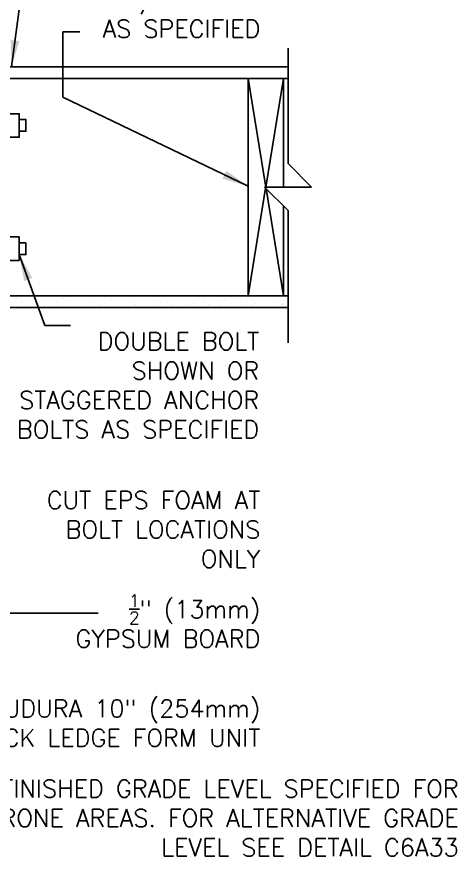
# Model space of a CAD drawing. Header units: inches. Extents: x 141.3 to 203.7, y -55.9 to 20.9.
# Drawn here: x 178.64 to 197.4, y -44.82 to -9.08 of the extents above; entities that cross this region are included whole.
import ezdxf

# ---------------------------------------------------------------- set-up
doc = ezdxf.new("R2010")
doc.units = ezdxf.units.IN
doc.header["$LTSCALE"] = 0.5
doc.header["$MEASUREMENT"] = 0
for name, color, linetype in [('HATCH', 12, 'Continuous'), ('LINE18', 9, 'Continuous'), ('line25', 2, 'Continuous'), ('LINE9', 9, 'Continuous'), ('TEXT', 4, 'Continuous')]:
    doc.layers.add(name, color=color, linetype=linetype)
doc.styles.add('DIM', font='romans.shx', dxfattribs={"width": 0.7})
doc.styles.add('ROMANS', font='romans.shx', dxfattribs={"height": 1.125})
doc.dimstyles.new('ext_12', dxfattribs={"dimscale": 12, "dimtxt": 0.09375, "dimasz": 0.09375, "dimexe": 0.09375, "dimexo": 0.0625, "dimgap": 0.0625, "dimtad": 1, "dimdec": 1, "dimzin": 3, "dimdsep": 46, "dimlunit": 4, "dimtxsty": 'DIM', "dimcen": 0.09, "dimdle": 0.09375, "dimclrt": 4, "dimadec": 0, "dimazin": 0, "dimtfac": 1, "dimtdec": 1, "dimtmove": 2, "dimatfit": 3, "dimfxl": 0, "dimfrac": 2, "dimtolj": 1, "dimtzin": 0, "dimarcsym": 0})

msp = doc.modelspace()

# ---------------------------------------------------------------- linework, layer by layer
at = {"layer": 'HATCH'}
for p, q in [((188.498, -11.708), (189.248, -16.333)), ((189.998, -11.708), (189.248, -16.333)), ((189.24, -16.377), (188.498, -20.958)), ((189.258, -16.394), (189.998, -20.958)), ((178.647, -21.065), (178.647, -21.065)), ((178.699, -20.994), (178.699, -20.994)), ((178.772, -20.991), (178.772, -20.991)), ((178.959, -20.96), (178.959, -20.96)), ((180.081, -20.974), (180.081, -20.974)), ((180.648, -21.082), (180.648, -21.082)), ((181.36, -20.98), (181.36, -20.98)), ((187.902, -21.077), (187.902, -21.077)), ((188.581, -20.987), (188.581, -20.987)), ((178.828, -21.226), (178.828, -21.226)), ((179.039, -21.36), (179.039, -21.36)), ((180.385, -21.223), (180.385, -21.223)), ((180.596, -21.357), (180.596, -21.357)), ((180.74, -21.166), (180.74, -21.166)), ((180.757, -21.443), (180.757, -21.443)), ((181.942, -21.22), (181.942, -21.22)), ((182.066, -21.426), (182.066, -21.426)), ((182.153, -21.354), (182.153, -21.354)), ((182.678, -21.126), (182.678, -21.126)), ((183.345, -21.433), (183.345, -21.433)), ((183.499, -21.217), (183.499, -21.217)), ((183.71, -21.352), (183.71, -21.352)), ((184.679, -21.143), (184.679, -21.143)), ((184.696, -21.384), (184.696, -21.384)), ((184.771, -21.228), (184.771, -21.228)), ((185.056, -21.214), (185.056, -21.214)), ((185.21, -21.431), (185.21, -21.431)), ((185.267, -21.349), (185.267, -21.349)), ((185.89, -21.342), (185.89, -21.342)), ((186.004, -21.367), (186.004, -21.367)), ((186.15, -21.308), (186.15, -21.308)), ((186.556, -21.254), (186.556, -21.254)), ((186.613, -21.212), (186.613, -21.212)), ((186.709, -21.187), (186.709, -21.187)), ((186.824, -21.346), (186.824, -21.346)), ((187.235, -21.165), (187.235, -21.165)), ((187.283, -21.373), (187.283, -21.373)), ((187.496, -21.13), (187.496, -21.13)), ((188.17, -21.209), (188.17, -21.209)), ((188.381, -21.343), (188.381, -21.343)), ((188.634, -21.325), (188.634, -21.325)), ((188.71, -21.204), (188.71, -21.204)), ((188.802, -21.289), (188.802, -21.289)), ((189.727, -21.206), (189.727, -21.206)), ((189.938, -21.34), (189.938, -21.34)), ((189.943, -21.308), (189.943, -21.308))]:
    msp.add_line(p, q, dxfattribs=at)
at = {"layer": 'LINE18'}
for points in [[(178.248, -14.208), (178.748, -14.208), (178.748, -13.208), (178.248, -13.208)], [(178.248, -18.458), (178.748, -18.458), (178.748, -19.458), (178.248, -19.458)]]:
    msp.add_lwpolyline(points, close=True, dxfattribs=at)
for points in [[(178.748, -13.958), (179.029, -13.958), (179.029, -13.458), (178.748, -13.458)], [(178.748, -18.708), (179.029, -18.708), (179.029, -19.208), (178.748, -19.208)]]:
    msp.add_lwpolyline(points, dxfattribs=at)
at = {"layer": 'line25'}
for p, q in [((176.498, -11.708), (190.196, -11.708)), ((188.498, -20.958), (188.498, -11.708)), ((189.998, -16.333), (189.998, -11.708)), ((189.998, -20.958), (189.998, -17.135)), ((176.498, -20.958), (190.196, -20.958))]:
    msp.add_line(p, q, dxfattribs=at)
at = {"layer": 'LINE9'}
for p, q in [((190.196, -15.333), (190.196, -10.413)), ((176.498, -11.208), (190.196, -11.208)), ((191.196, -16.333), (190.196, -15.333)), ((190.196, -16.333), (189.196, -16.333)), ((189.196, -16.333), (190.196, -17.333)), ((190.196, -16.333), (191.196, -16.333)), ((190.196, -22.958), (190.196, -17.333)), ((176.498, -21.458), (190.196, -21.458))]:
    msp.add_line(p, q, dxfattribs=at)
at = {"layer": 'TEXT'}
msp.add_line((180.603, -9.716), (181.333, -9.716), dxfattribs=at)

# ---------------------------------------------------------------- texts
at = {"layer": 'TEXT', "char_height": 0.75, "attachment_point": 6, "style": 'ROMANS'}
for s, insert, width in [('\\A1;FLOOR JOISTS/TRUSSES \\PAS SPECIFIED', (189.016, -8.34), 11.43486), ('DOUBLE BOLT SHOWN OR STAGGERED ANCHOR BOLTS AS SPECIFIED', (188.967, -24.776), 11.43486), ('CUT EPS FOAM AT BOLT LOCATIONS ONLY ', (189.016, -30.913), 11.43486), ('\\A1;{\\H0.7x;\\S1/2;}" (13mm) GYPSUM BOARD', (189.016, -34.809), 10.73552), ('NUDURA 10" (254mm) BRICK LEDGE FORM UNIT', (189.016, -39.159), 14.1509), ('\\A1;NOTE: FINISHED GRADE LEVEL SPECIFIED FOR FROST PRONE AREAS. FOR ALTERNATIVE GRADE LEVEL SEE DETAIL C6A33', (197.46, -43.199), 27.2137)]:
    msp.add_mtext(s, dxfattribs=dict(at, insert=insert, width=width))

# ---------------------------------------------------------------- leaders
at = {"layer": 'TEXT'}
for points in [[(178.419, -11.208), (179.333, -4.39), (181.934, -4.39)], [(188.498, -16.295), (180.603, -12.509), (180.603, -9.716)], [(178.748, -19.208), (179.836, -22.232), (180.933, -22.232)], [(176.998, -34.472), (182.111, -34.472)]]:
    msp.add_leader(points, dimstyle='ext_12', override={"dimgap": 0.0625, "dimtad": 0}, dxfattribs=at)

doc.saveas('drawing.dxf')
